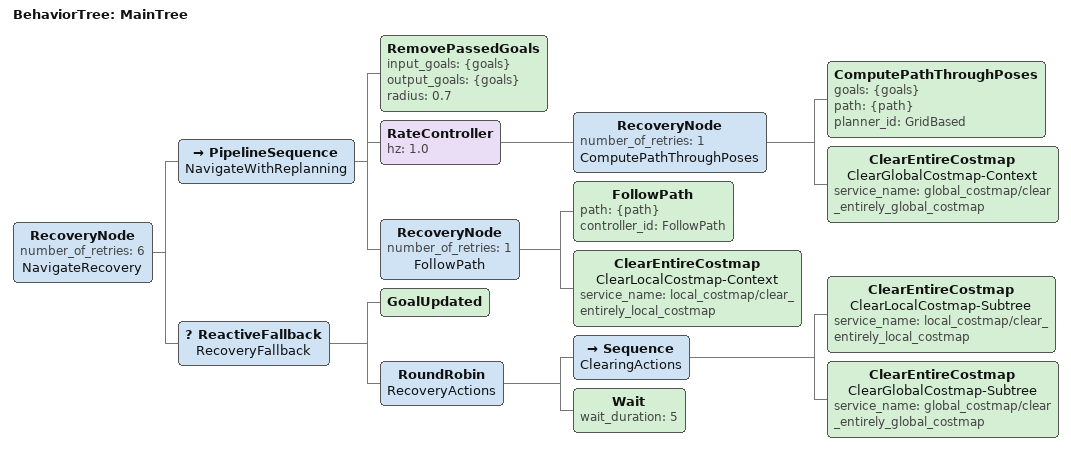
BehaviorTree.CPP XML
<!-- CARKit learning annotation: defines the Nav2 behavior-tree control flow used at runtime. -->
<root main_tree_to_execute="MainTree">
  <BehaviorTree ID="MainTree">
    <RecoveryNode number_of_retries="6" name="NavigateRecovery">
      <PipelineSequence name="NavigateWithReplanning">
        <RemovePassedGoals input_goals="{goals}" output_goals="{goals}" radius="0.7"/>
        <RateController hz="1.0">
          <RecoveryNode number_of_retries="1" name="ComputePathThroughPoses">
            <ComputePathThroughPoses goals="{goals}" path="{path}" planner_id="GridBased"/>
            <ClearEntireCostmap name="ClearGlobalCostmap-Context" service_name="global_costmap/clear_entirely_global_costmap"/>
          </RecoveryNode>
        </RateController>
        <RecoveryNode number_of_retries="1" name="FollowPath">
          <FollowPath path="{path}" controller_id="FollowPath"/>
          <ClearEntireCostmap name="ClearLocalCostmap-Context" service_name="local_costmap/clear_entirely_local_costmap"/>
        </RecoveryNode>
      </PipelineSequence>
      <ReactiveFallback name="RecoveryFallback">
        <GoalUpdated/>
        <RoundRobin name="RecoveryActions">
          <Sequence name="ClearingActions">
            <ClearEntireCostmap name="ClearLocalCostmap-Subtree" service_name="local_costmap/clear_entirely_local_costmap"/>
            <ClearEntireCostmap name="ClearGlobalCostmap-Subtree" service_name="global_costmap/clear_entirely_global_costmap"/>
          </Sequence>
          <Wait wait_duration="5"/>
        </RoundRobin>
      </ReactiveFallback>
    </RecoveryNode>
  </BehaviorTree>
</root>
